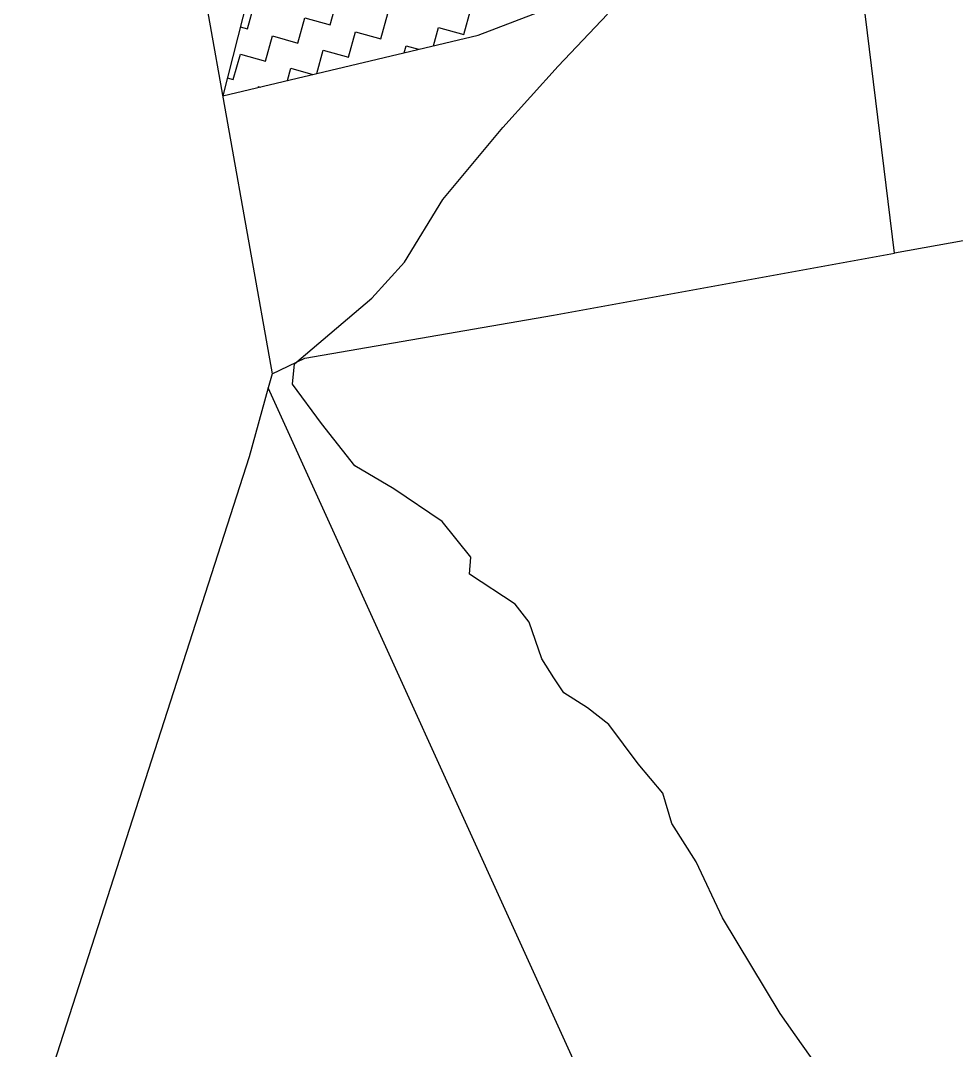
# Model space of a CAD drawing. Header units: metres. Extents: x 291974 to 293244, y 2020596 to 2023640.
# Drawn here: x 292615.9 to 292705.1, y 2023082.8 to 2023180.9 of the extents above; entities that cross this region are included whole.
import ezdxf

# ---------------------------------------------------------------- set-up
doc = ezdxf.new("R2010")
doc.units = ezdxf.units.M
doc.header["$MEASUREMENT"] = 0
for name, color, linetype in [('LINE_WATER', 4, 'Continuous'), ('POLY_HATCH', 12, 'Continuous'), ('POLY_PARCEL', 6, 'Continuous'), ('V_BOUND_LINE', 7, 'Continuous')]:
    doc.layers.add(name, color=color, linetype=linetype)

msp = doc.modelspace()

# ---------------------------------------------------------------- linework, layer by layer
at = {"layer": 'LINE_WATER'}
for p, q in [((292667.169, 2023176.528), (292671.882, 2023181.491)), ((292661.9, 2023170.693), (292667.169, 2023176.528)), ((292656.177, 2023163.822), (292661.9, 2023170.693)), ((292652.534, 2023157.866), (292656.177, 2023163.822)), ((292649.421, 2023154.418), (292652.534, 2023157.866)), ((292642.046, 2023148.171), (292649.421, 2023154.418)), ((292641.842, 2023146.238), (292642.046, 2023148.171)), ((292644.617, 2023142.483), (292641.842, 2023146.238)), ((292647.812, 2023138.446), (292644.617, 2023142.483)), ((292651.519, 2023136.256), (292647.812, 2023138.446)), ((292656.134, 2023133.152), (292651.519, 2023136.256)), ((292658.841, 2023129.748), (292656.134, 2023133.152)), ((292658.722, 2023128.123), (292658.841, 2023129.748)), ((292663.071, 2023125.258), (292658.722, 2023128.123)), ((292664.425, 2023123.556), (292663.071, 2023125.258)), ((292665.616, 2023120.074), (292664.425, 2023123.556)), ((292666.773, 2023118.261), (292665.616, 2023120.074)), ((292667.707, 2023116.841), (292666.773, 2023118.261)), ((292669.958, 2023115.387), (292667.707, 2023116.841)), ((292672.013, 2023113.822), (292669.958, 2023115.387)), ((292674.789, 2023110.067), (292672.013, 2023113.822)), ((292677.161, 2023107.253), (292674.789, 2023110.067)), ((292678.019, 2023104.362), (292677.161, 2023107.253)), ((292680.332, 2023100.735), (292678.019, 2023104.362)), ((292682.834, 2023095.397), (292680.332, 2023100.735)), ((292688.346, 2023086.276), (292682.834, 2023095.397)), ((292690.368, 2023083.394), (292688.346, 2023086.276)), ((292693.588, 2023078.852), (292690.368, 2023083.394))]:
    msp.add_line(p, q, dxfattribs=at)
at = {"layer": 'POLY_HATCH'}
for p, q in [((292639.642, 2023191.128), (292635.208, 2023173.688)), ((292659.538, 2023179.49), (292672.438, 2023184.407)), ((292635.208, 2023173.688), (292659.538, 2023179.49))]:
    msp.add_line(p, q, dxfattribs=at)
at = {"layer": 'POLY_HATCH', "linetype": 'Continuous'}
for p, q in [((292637.554, 2023180.07), (292638.223, 2023182.481)), ((292645.454, 2023180.475), (292646.123, 2023182.885)), ((292650.275, 2023179.138), (292650.943, 2023181.548)), ((292658.175, 2023179.543), (292658.843, 2023181.953)), ((292642.375, 2023178.733), (292643.044, 2023181.143)), ((292643.044, 2023181.143), (292645.454, 2023180.475)), ((292636.878, 2023180.258), (292637.554, 2023180.07)), ((292639.296, 2023176.991), (292639.965, 2023179.402)), ((292639.965, 2023179.402), (292642.375, 2023178.733)), ((292647.196, 2023177.396), (292647.864, 2023179.806)), ((292647.864, 2023179.806), (292650.275, 2023179.138)), ((292655.283, 2023178.475), (292655.764, 2023180.211)), ((292655.764, 2023180.211), (292658.175, 2023179.543)), ((292652.503, 2023177.812), (292652.685, 2023178.469)), ((292652.685, 2023178.469), (292653.875, 2023178.139)), ((292636.217, 2023175.249), (292636.886, 2023177.66)), ((292636.886, 2023177.66), (292639.296, 2023176.991)), ((292644.164, 2023175.824), (292644.785, 2023178.064)), ((292644.785, 2023178.064), (292647.196, 2023177.396)), ((292635.645, 2023175.408), (292636.217, 2023175.249)), ((292641.384, 2023175.161), (292641.706, 2023176.323)), ((292641.706, 2023176.323), (292643.809, 2023175.739)), ((292638.605, 2023174.498), (292638.627, 2023174.581)), ((292638.627, 2023174.581), (292638.777, 2023174.539))]:
    msp.add_line(p, q, dxfattribs=at)
at = {"layer": 'POLY_PARCEL'}
for p, q in [((292699.236, 2023158.716), (292692.904, 2023210.055)), ((292806.615, 2023177.787), (292699.236, 2023158.716)), ((292666.742, 2023152.813), (292699.236, 2023158.716)), ((292643.017, 2023148.711), (292666.742, 2023152.813)), ((292639.908, 2023147.224), (292643.017, 2023148.711)), ((292677.462, 2023062.483), (292639.536, 2023145.883))]:
    msp.add_line(p, q, dxfattribs=at)
at = {"layer": 'V_BOUND_LINE'}
for p, q in [((292625.184, 2023230.129), (292639.908, 2023147.224)), ((292639.908, 2023147.224), (292639.536, 2023145.883)), ((292639.536, 2023145.883), (292637.712, 2023139.306)), ((292637.712, 2023139.306), (292615.943, 2023071.69))]:
    msp.add_line(p, q, dxfattribs=at)

doc.saveas('drawing.dxf')
